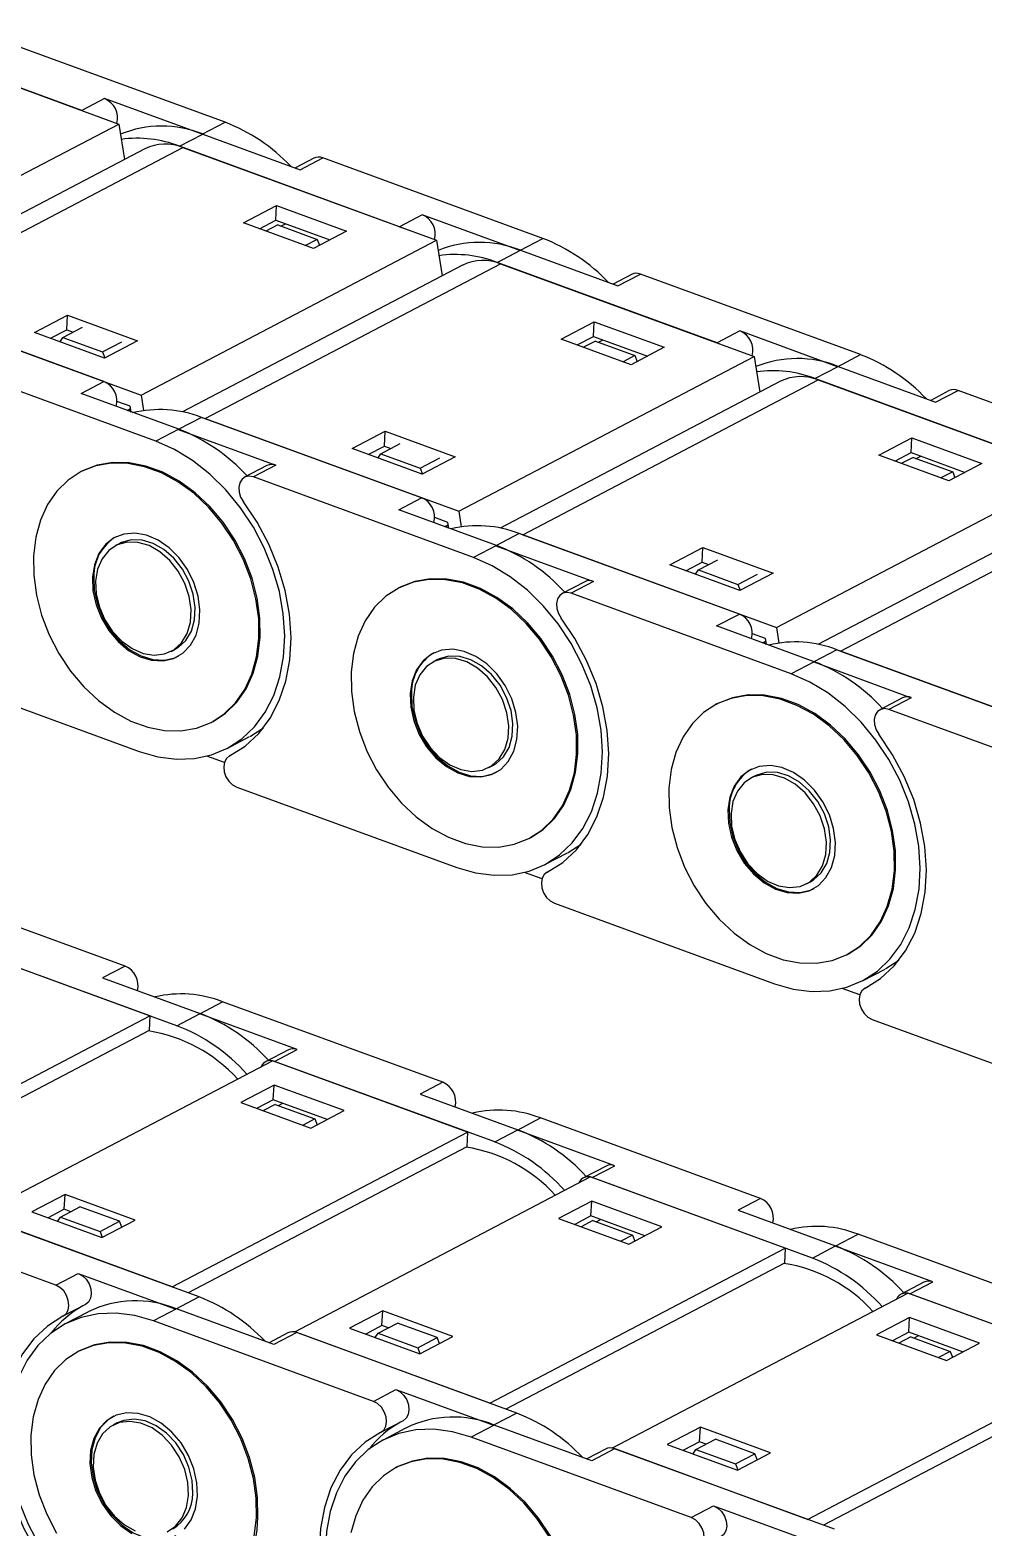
# Model space of a CAD drawing. Header units: millimetres. Extents: x 0 to 279, y 0 to 216.
# Drawn here: x 45.09 to 67.02, y 155.17 to 189.62 of the extents above; entities that cross this region are included whole.
import ezdxf

# ---------------------------------------------------------------- set-up
doc = ezdxf.new("R2010")
doc.units = ezdxf.units.MM

msp = doc.modelspace()

# ---------------------------------------------------------------- linework, layer by layer
at = {"color": 7, "linetype": 'Continuous', "lineweight": 25}
for p, q in [((46.283, 187.769), (41.218, 189.622)), ((41.297, 189.59), (47.131, 187.456)), ((49.58, 187.498), (44.515, 189.351)), ((46.806, 188.043), (46.283, 187.769)), ((46.283, 187.769), (46.322, 187.752)), ((49.052, 187.221), (46.806, 188.043)), ((40.334, 183.893), (47.131, 187.456)), ((47.131, 187.456), (47.263, 186.638)), ((49.052, 187.221), (49.58, 187.498)), ((48.529, 186.947), (49.064, 187.227)), ((49.064, 187.227), (51.31, 186.406)), ((47.736, 186.886), (41.289, 183.506)), ((41.811, 183.352), (48.608, 186.916)), ((53.595, 185.094), (48.529, 186.947)), ((48.608, 186.916), (54.443, 184.782)), ((51.621, 186.669), (51.197, 186.447)), ((51.31, 186.406), (51.826, 186.676)), ((56.892, 184.824), (51.826, 186.676)), ((50.001, 185.182), (50.763, 185.582)), ((50.745, 185.243), (50.763, 185.582)), ((50.763, 185.582), (52.376, 184.992)), ((54.117, 185.368), (53.595, 185.094)), ((56.363, 184.547), (54.117, 185.368)), ((51.613, 184.593), (50.001, 185.182)), ((50.372, 185.047), (50.745, 185.243)), ((50.791, 185.135), (50.52, 184.993)), ((50.745, 185.243), (51.987, 184.788)), ((50.791, 185.135), (51.701, 184.802)), ((50.865, 185.108), (50.967, 185.161)), ((53.595, 185.094), (53.633, 185.078)), ((47.645, 181.218), (54.443, 184.782)), ((51.701, 184.802), (51.43, 184.66)), ((52.376, 184.992), (51.613, 184.593)), ((51.701, 184.802), (51.752, 184.665)), ((54.443, 184.782), (54.574, 183.963)), ((56.363, 184.547), (56.892, 184.824)), ((55.841, 184.273), (56.375, 184.553)), ((56.375, 184.553), (58.621, 183.731)), ((55.047, 184.212), (48.6, 180.831)), ((49.122, 180.678), (55.92, 184.241)), ((60.906, 182.42), (55.841, 184.273)), ((55.92, 184.241), (61.754, 182.107)), ((58.932, 183.995), (58.508, 183.773)), ((58.621, 183.731), (59.138, 184.002)), ((64.203, 182.149), (59.138, 184.002)), ((46.792, 181.528), (41.726, 183.381)), ((41.811, 183.352), (47.645, 181.218)), ((45.191, 182.661), (45.954, 183.061)), ((45.936, 182.721), (45.954, 183.061)), ((45.954, 183.061), (47.566, 182.471)), ((46.804, 182.071), (45.191, 182.661)), ((45.562, 182.525), (45.936, 182.721)), ((45.849, 182.544), (46.297, 182.779)), ((45.936, 182.721), (46.084, 182.667)), ((57.312, 182.508), (58.075, 182.908)), ((58.056, 182.568), (58.075, 182.908)), ((58.075, 182.908), (59.687, 182.318)), ((61.428, 182.694), (60.906, 182.42)), ((63.674, 181.872), (61.428, 182.694)), ((45.783, 182.445), (45.849, 182.544)), ((45.849, 182.544), (46.759, 182.211)), ((46.759, 182.211), (47.207, 182.446)), ((47.566, 182.471), (46.804, 182.071)), ((58.924, 181.918), (57.312, 182.508)), ((57.683, 182.372), (58.056, 182.568)), ((58.102, 182.46), (57.831, 182.318)), ((58.056, 182.568), (59.298, 182.114)), ((58.102, 182.46), (59.012, 182.128)), ((58.176, 182.433), (58.278, 182.487)), ((59.687, 182.318), (58.924, 181.918)), ((60.906, 182.42), (60.944, 182.403)), ((47.987, 180.155), (42.922, 182.008)), ((46.759, 182.211), (46.81, 182.075)), ((54.957, 178.544), (61.754, 182.107)), ((59.012, 182.128), (58.741, 181.985)), ((59.012, 182.128), (59.063, 181.991)), ((61.754, 182.107), (61.885, 181.289)), ((63.674, 181.872), (64.203, 182.149)), ((56.434, 178.003), (63.231, 181.567)), ((63.152, 181.598), (63.686, 181.878)), ((68.217, 179.745), (63.152, 181.598)), ((63.231, 181.567), (69.065, 179.433)), ((63.686, 181.878), (65.932, 181.057)), ((46.269, 181.254), (46.792, 181.528)), ((48.515, 180.432), (46.269, 181.254)), ((62.359, 181.537), (55.911, 178.157)), ((66.244, 181.321), (65.819, 181.098)), ((65.932, 181.057), (66.449, 181.327)), ((71.514, 179.475), (66.449, 181.327)), ((47.395, 180.964), (47.092, 181.074)), ((47.326, 180.867), (47.404, 180.908)), ((47.35, 180.88), (47.416, 180.831)), ((47.415, 180.835), (47.395, 180.964)), ((47.645, 181.218), (47.703, 180.862)), ((49.038, 180.706), (48.503, 180.426)), ((54.103, 178.853), (49.038, 180.706)), ((49.043, 180.704), (49.122, 180.678)), ((49.122, 180.678), (54.957, 178.544)), ((48.515, 180.432), (47.987, 180.155)), ((48.503, 180.426), (50.749, 179.604)), ((52.503, 179.986), (53.265, 180.386)), ((53.247, 180.047), (53.265, 180.386)), ((53.265, 180.386), (54.877, 179.796)), ((64.623, 179.833), (65.386, 180.233)), ((65.368, 179.894), (65.386, 180.233)), ((65.386, 180.233), (66.998, 179.643)), ((54.115, 179.397), (52.503, 179.986)), ((52.873, 179.851), (53.247, 180.047)), ((53.094, 179.77), (53.161, 179.87)), ((53.161, 179.87), (53.608, 180.104)), ((53.161, 179.87), (54.071, 179.537)), ((53.247, 180.047), (53.395, 179.992)), ((64.994, 179.698), (65.368, 179.894)), ((65.368, 179.894), (66.609, 179.439)), ((50.544, 179.597), (50.028, 179.327)), ((50.749, 179.604), (50.233, 179.334)), ((54.071, 179.537), (54.518, 179.771)), ((54.071, 179.537), (54.121, 179.4)), ((54.877, 179.796), (54.115, 179.397)), ((66.236, 179.244), (64.623, 179.833)), ((65.414, 179.786), (65.142, 179.644)), ((65.414, 179.786), (66.324, 179.453)), ((65.487, 179.759), (65.589, 179.812)), ((66.998, 179.643), (66.236, 179.244)), ((46.285, 179.466), (46.255, 179.451)), ((55.298, 177.481), (50.233, 179.334)), ((62.268, 175.869), (69.065, 179.433)), ((66.324, 179.453), (66.052, 179.311)), ((66.324, 179.453), (66.374, 179.316)), ((53.58, 178.579), (54.103, 178.853)), ((69.67, 178.863), (63.222, 175.482)), ((63.745, 175.329), (70.542, 178.892)), ((55.826, 177.758), (53.58, 178.579)), ((54.957, 178.544), (55.014, 178.187)), ((54.706, 178.289), (54.403, 178.4)), ((54.637, 178.193), (54.715, 178.233)), ((54.661, 178.205), (54.718, 178.163)), ((54.727, 178.16), (54.706, 178.289)), ((47.156, 177.806), (47.06, 177.755)), ((56.349, 178.032), (55.814, 177.751)), ((61.414, 176.179), (56.349, 178.032)), ((56.354, 178.03), (56.434, 178.003)), ((56.434, 178.003), (62.268, 175.869)), ((55.826, 177.758), (55.298, 177.481)), ((55.814, 177.751), (58.061, 176.93)), ((59.814, 177.312), (60.576, 177.712)), ((60.558, 177.372), (60.576, 177.712)), ((60.576, 177.712), (62.189, 177.122)), ((61.426, 176.722), (59.814, 177.312)), ((60.185, 177.176), (60.558, 177.372)), ((60.406, 177.096), (60.472, 177.195)), ((60.472, 177.195), (60.919, 177.43)), ((60.472, 177.195), (61.382, 176.862)), ((60.558, 177.372), (60.706, 177.318)), ((61.382, 176.862), (61.829, 177.097)), ((62.189, 177.122), (61.426, 176.722)), ((53.596, 176.792), (53.566, 176.776)), ((57.855, 176.923), (57.339, 176.652)), ((58.061, 176.93), (57.544, 176.659)), ((61.382, 176.862), (61.433, 176.726)), ((62.609, 174.806), (57.544, 176.659)), ((60.892, 175.905), (61.414, 176.179)), ((63.138, 175.083), (60.892, 175.905)), ((62.017, 175.615), (61.714, 175.725)), ((62.268, 175.869), (62.325, 175.513)), ((48.337, 175.32), (48.433, 175.37)), ((61.949, 175.518), (62.026, 175.559)), ((61.973, 175.531), (62.029, 175.489)), ((62.038, 175.486), (62.017, 175.615)), ((54.467, 175.131), (54.371, 175.081)), ((63.138, 175.083), (62.609, 174.806)), ((63.66, 175.357), (63.126, 175.077)), ((63.126, 175.077), (65.372, 174.255)), ((68.725, 173.504), (63.66, 175.357)), ((63.666, 175.355), (63.745, 175.329)), ((63.745, 175.329), (69.579, 173.195)), ((42.536, 174.873), (47.602, 173.02)), ((60.908, 174.117), (60.878, 174.102)), ((65.167, 174.248), (64.65, 173.978)), ((65.372, 174.255), (64.855, 173.985)), ((49.273, 173.694), (49.303, 173.709)), ((69.921, 172.132), (64.855, 173.985)), ((49.628, 173.089), (50.145, 173.36)), ((49.563, 172.763), (49.16, 172.91)), ((49.739, 172.945), (49.684, 172.916)), ((55.648, 172.645), (55.744, 172.696)), ((61.778, 172.457), (61.682, 172.406)), ((49.848, 172.199), (54.913, 170.346)), ((56.585, 171.019), (56.615, 171.035)), ((56.94, 170.415), (57.456, 170.686)), ((56.874, 170.088), (56.471, 170.236)), ((57.051, 170.27), (56.995, 170.241)), ((47.277, 168.079), (42.212, 169.932)), ((62.959, 169.971), (63.055, 170.021)), ((57.159, 169.524), (62.224, 167.671)), ((47.847, 166.933), (43.356, 168.575)), ((48.473, 166.707), (43.407, 168.559)), ((63.896, 168.345), (63.926, 168.36)), ((47.277, 168.079), (46.761, 167.808)), ((46.761, 167.808), (49.007, 166.987)), ((64.251, 167.74), (64.767, 168.011)), ((64.185, 167.414), (63.782, 167.561)), ((64.362, 167.596), (64.307, 167.567)), ((48.995, 166.98), (49.523, 167.257)), ((54.589, 165.405), (49.523, 167.257)), ((41.05, 163.369), (47.847, 166.933)), ((47.847, 166.933), (47.829, 166.593)), ((48.473, 166.707), (49.007, 166.987)), ((51.241, 166.159), (48.995, 166.98)), ((64.47, 166.85), (69.535, 164.997)), ((47.829, 166.593), (41.418, 163.232)), ((51.036, 166.152), (50.513, 165.878)), ((50.719, 165.885), (51.241, 166.159)), ((43.87, 162.338), (50.668, 165.901)), ((55.158, 164.258), (50.668, 165.901)), ((55.784, 164.032), (50.719, 165.885)), ((54.589, 165.405), (54.072, 165.134)), ((50.707, 165.342), (49.944, 164.942)), ((50.688, 165.002), (50.707, 165.342)), ((52.319, 164.752), (50.707, 165.342)), ((54.072, 165.134), (56.318, 164.312)), ((49.944, 164.942), (51.556, 164.352)), ((50.688, 165.002), (50.315, 164.806)), ((50.734, 164.894), (50.463, 164.752)), ((51.93, 164.548), (50.688, 165.002)), ((50.734, 164.894), (51.644, 164.561)), ((50.808, 164.867), (50.91, 164.921)), ((51.556, 164.352), (52.319, 164.752)), ((51.644, 164.561), (51.373, 164.419)), ((51.644, 164.561), (51.695, 164.425)), ((56.306, 164.306), (56.835, 164.583)), ((61.9, 162.73), (56.835, 164.583)), ((48.361, 160.695), (55.158, 164.258)), ((55.158, 164.258), (55.14, 163.919)), ((55.784, 164.032), (56.318, 164.312)), ((58.552, 163.484), (56.306, 164.306)), ((55.14, 163.919), (48.729, 160.558)), ((58.347, 163.477), (57.825, 163.204)), ((58.03, 163.211), (58.552, 163.484)), ((51.182, 159.663), (57.979, 163.227)), ((62.47, 161.584), (57.979, 163.227)), ((63.095, 161.358), (58.03, 163.211)), ((45.897, 162.82), (45.134, 162.42)), ((45.879, 162.481), (45.897, 162.82)), ((47.509, 162.23), (45.897, 162.82)), ((58.018, 162.667), (57.255, 162.267)), ((58, 162.328), (58.018, 162.667)), ((59.63, 162.077), (58.018, 162.667)), ((61.9, 162.73), (61.384, 162.459)), ((45.684, 160.736), (40.619, 162.589)), ((48.361, 160.695), (43.87, 162.338)), ((48.981, 160.466), (43.916, 162.318)), ((45.134, 162.42), (46.747, 161.831)), ((45.879, 162.481), (45.505, 162.285)), ((45.726, 162.204), (45.793, 162.304)), ((45.793, 162.304), (46.24, 162.538)), ((45.793, 162.304), (46.702, 161.971)), ((46.027, 162.426), (45.879, 162.481)), ((47.15, 162.205), (46.24, 162.538)), ((58, 162.328), (57.626, 162.132)), ((59.241, 161.873), (58, 162.328)), ((61.384, 162.459), (63.63, 161.638)), ((46.702, 161.971), (47.15, 162.205)), ((46.702, 161.971), (46.753, 161.834)), ((46.747, 161.831), (47.509, 162.23)), ((47.201, 162.069), (47.15, 162.205)), ((57.255, 162.267), (58.868, 161.678)), ((58.046, 162.22), (57.774, 162.078)), ((58.046, 162.22), (58.955, 161.887)), ((58.119, 162.193), (58.221, 162.246)), ((58.868, 161.678), (59.63, 162.077)), ((55.672, 158.02), (62.47, 161.584)), ((58.955, 161.887), (58.684, 161.745)), ((58.955, 161.887), (59.006, 161.75)), ((62.47, 161.584), (62.451, 161.244)), ((63.095, 161.358), (63.63, 161.638)), ((63.618, 161.631), (64.146, 161.908)), ((65.864, 160.81), (63.618, 161.631)), ((69.211, 160.056), (64.146, 161.908)), ((62.451, 161.244), (56.04, 157.883)), ((45.684, 160.736), (46.2, 161.007)), ((46.2, 161.007), (48.446, 160.185)), ((48.361, 160.695), (48.361, 160.692)), ((58.493, 156.989), (65.29, 160.552)), ((65.658, 160.803), (65.136, 160.529)), ((69.781, 158.909), (65.29, 160.552)), ((65.341, 160.536), (65.864, 160.81)), ((46.364, 160.29), (45.847, 160.019)), ((48.981, 160.466), (48.446, 160.185)), ((70.406, 158.683), (65.341, 160.536)), ((46.42, 160.116), (45.903, 159.846)), ((48.458, 160.192), (47.93, 159.915)), ((52.995, 158.062), (47.93, 159.915)), ((50.704, 159.37), (48.458, 160.192)), ((53.208, 160.146), (52.446, 159.746)), ((53.104, 159.629), (53.551, 159.864)), ((53.19, 159.806), (53.208, 160.146)), ((54.821, 159.556), (53.208, 160.146)), ((54.461, 159.531), (53.551, 159.864)), ((65.329, 159.993), (64.567, 159.593)), ((65.311, 159.653), (65.329, 159.993)), ((66.941, 159.403), (65.329, 159.993)), ((51.022, 159.637), (50.591, 159.411)), ((51.227, 159.644), (50.704, 159.37)), ((51.182, 159.663), (51.18, 159.657)), ((55.672, 158.02), (51.182, 159.663)), ((56.292, 157.791), (51.227, 159.644)), ((52.446, 159.746), (54.058, 159.156)), ((53.19, 159.806), (52.816, 159.61)), ((53.037, 159.529), (53.104, 159.629)), ((53.104, 159.629), (54.014, 159.296)), ((53.338, 159.752), (53.19, 159.806)), ((54.014, 159.296), (54.461, 159.531)), ((54.058, 159.156), (54.821, 159.556)), ((54.512, 159.394), (54.461, 159.531)), ((64.567, 159.593), (66.179, 159.003)), ((65.311, 159.653), (64.937, 159.457)), ((65.357, 159.545), (65.085, 159.403)), ((66.552, 159.199), (65.311, 159.653)), ((65.357, 159.545), (66.267, 159.212)), ((65.431, 159.518), (65.533, 159.572)), ((46.228, 159.226), (46.198, 159.21)), ((54.014, 159.296), (54.065, 159.16)), ((66.267, 159.212), (65.995, 159.07)), ((66.179, 159.003), (66.941, 159.403)), ((66.267, 159.212), (66.318, 159.076)), ((62.984, 155.346), (69.781, 158.909)), ((69.763, 158.57), (63.351, 155.209)), ((52.995, 158.062), (53.512, 158.333)), ((53.512, 158.333), (55.758, 157.511)), ((55.672, 158.02), (55.672, 158.018)), ((47.099, 157.565), (47.003, 157.515)), ((53.675, 157.616), (53.159, 157.345)), ((55.77, 157.517), (55.241, 157.24)), ((56.292, 157.791), (55.758, 157.511)), ((58.016, 156.696), (55.77, 157.517)), ((60.52, 157.471), (59.757, 157.071)), ((60.501, 157.132), (60.52, 157.471)), ((62.132, 156.881), (60.52, 157.471)), ((53.731, 157.442), (53.215, 157.171)), ((60.306, 155.387), (55.241, 157.24)), ((60.501, 157.132), (60.128, 156.936)), ((60.415, 156.955), (60.862, 157.189)), ((60.649, 157.077), (60.501, 157.132)), ((61.772, 156.856), (60.862, 157.189)), ((58.333, 156.962), (57.903, 156.737)), ((58.538, 156.969), (58.016, 156.696)), ((58.493, 156.989), (58.491, 156.983)), ((62.984, 155.346), (58.493, 156.989)), ((63.603, 155.117), (58.538, 156.969)), ((59.757, 157.071), (61.369, 156.482)), ((60.349, 156.855), (60.415, 156.955)), ((60.415, 156.955), (61.325, 156.622)), ((61.325, 156.622), (61.772, 156.856)), ((61.369, 156.482), (62.132, 156.881)), ((61.823, 156.72), (61.772, 156.856)), ((53.54, 156.551), (53.51, 156.535)), ((61.325, 156.622), (61.376, 156.485)), ((60.306, 155.387), (60.823, 155.658)), ((60.823, 155.658), (63.069, 154.836)), ((62.984, 155.346), (62.984, 155.343))]:
    msp.add_line(p, q, dxfattribs=at)
at = {"color": 7, "linetype": 'Continuous', "lineweight": 25, "flags": 128}
for points in [[(47.602, 173.02), (48.033, 172.897), (48.459, 172.842), (48.874, 172.856), (49.268, 172.941), (49.635, 173.093), (49.967, 173.31), (50.259, 173.588), (50.505, 173.923), (50.7, 174.307), (50.842, 174.733), (50.927, 175.194), (50.953, 175.681), (50.92, 176.185), (50.829, 176.696), (50.682, 177.205), (50.481, 177.703), (50.23, 178.18), (49.933, 178.627), (49.597, 179.037), (49.227, 179.4), (48.83, 179.712), (48.414, 179.965), (47.987, 180.155)], [(45.17, 177.521), (45.176, 177.073), (45.239, 176.614), (45.358, 176.154), (45.532, 175.703), (45.755, 175.271), (46.023, 174.869), (46.33, 174.505), (46.669, 174.187), (47.033, 173.922), (47.412, 173.716), (47.8, 173.574), (48.187, 173.499), (48.564, 173.493), (48.924, 173.556), (49.258, 173.686), (49.558, 173.88), (49.818, 174.135), (50.033, 174.444), (50.196, 174.8), (50.306, 175.196), (50.358, 175.623), (50.353, 176.071), (50.29, 176.531), (50.17, 176.991), (49.997, 177.442), (49.774, 177.873), (49.505, 178.275), (49.198, 178.64), (48.859, 178.958), (48.496, 179.223), (48.116, 179.428), (47.728, 179.57), (47.341, 179.645), (46.964, 179.651), (46.604, 179.589), (46.271, 179.459), (45.97, 179.264), (45.71, 179.01), (45.496, 178.701), (45.332, 178.344), (45.223, 177.948), (45.17, 177.521)], [(49.303, 173.709), (49.588, 173.896), (49.848, 174.15), (50.063, 174.459), (50.226, 174.816), (50.336, 175.212), (50.388, 175.639), (50.383, 176.087), (50.32, 176.546), (50.2, 177.006), (50.027, 177.457), (49.804, 177.889), (49.535, 178.291), (49.228, 178.655), (48.889, 178.973), (48.526, 179.238), (48.146, 179.444), (47.758, 179.586), (47.371, 179.661), (46.994, 179.667), (46.634, 179.604), (46.301, 179.474), (46.285, 179.466)], [(50.233, 179.334), (50.135, 179.352), (50.044, 179.335), (49.97, 179.283), (49.918, 179.202), (49.895, 179.099), (49.901, 178.984), (49.937, 178.868), (50, 178.762)], [(49.684, 172.916), (50.04, 173.14), (50.353, 173.431), (50.617, 173.782), (50.827, 174.187), (50.978, 174.638), (51.069, 175.127), (51.097, 175.643), (51.061, 176.178), (50.963, 176.72), (50.805, 177.26), (50.588, 177.787), (50.318, 178.291), (50, 178.762)], [(46.527, 177.025), (46.54, 176.713), (46.61, 176.395), (46.734, 176.085), (46.906, 175.798), (47.118, 175.547), (47.36, 175.344), (47.622, 175.199), (47.89, 175.117), (48.152, 175.104), (48.396, 175.16), (48.61, 175.281), (48.785, 175.463), (48.912, 175.696), (48.986, 175.971), (49.002, 176.274), (48.961, 176.59), (48.863, 176.906), (48.714, 177.206), (48.521, 177.477), (48.292, 177.705), (48.039, 177.88), (47.773, 177.994), (47.506, 178.042), (47.251, 178.021), (47.021, 177.932), (46.825, 177.78), (46.673, 177.571), (46.572, 177.315), (46.527, 177.025)], [(46.601, 176.939), (46.615, 176.642), (46.687, 176.339), (46.814, 176.047), (46.989, 175.781), (47.202, 175.556), (47.442, 175.384), (47.695, 175.274), (47.949, 175.233), (48.189, 175.261), (48.403, 175.359), (48.578, 175.52), (48.707, 175.736), (48.78, 175.995), (48.796, 176.283), (48.752, 176.585), (48.652, 176.884), (48.5, 177.165), (48.305, 177.412), (48.077, 177.612), (47.829, 177.754), (47.574, 177.83), (47.325, 177.837), (47.097, 177.773), (46.901, 177.643), (46.748, 177.454), (46.646, 177.215), (46.601, 176.939)], [(48.433, 175.37), (48.499, 175.409), (48.674, 175.57), (48.803, 175.786), (48.877, 176.045), (48.892, 176.333), (48.848, 176.635), (48.748, 176.935), (48.596, 177.216), (48.401, 177.463), (48.173, 177.662), (47.925, 177.804), (47.67, 177.881), (47.421, 177.887), (47.193, 177.824), (47.156, 177.806)], [(54.913, 170.346), (55.344, 170.222), (55.771, 170.167), (56.185, 170.182), (56.579, 170.266), (56.946, 170.418), (57.278, 170.636), (57.57, 170.914), (57.816, 171.248), (58.012, 171.632), (58.153, 172.058), (58.238, 172.519), (58.264, 173.006), (58.232, 173.51), (58.141, 174.021), (57.993, 174.531), (57.792, 175.028), (57.541, 175.505), (57.245, 175.953), (56.908, 176.362), (56.538, 176.726), (56.142, 177.037), (55.726, 177.291), (55.298, 177.481)], [(46.557, 177.04), (46.57, 176.729), (46.64, 176.411), (46.764, 176.101), (46.936, 175.814), (47.148, 175.563), (47.39, 175.36), (47.652, 175.215), (47.92, 175.133), (48.182, 175.12), (48.426, 175.175), (48.514, 175.215)], [(52.481, 174.847), (52.487, 174.398), (52.55, 173.939), (52.67, 173.479), (52.843, 173.028), (53.066, 172.597), (53.334, 172.194), (53.641, 171.83), (53.98, 171.512), (54.344, 171.247), (54.724, 171.042), (55.111, 170.9), (55.498, 170.825), (55.876, 170.819), (56.235, 170.881), (56.569, 171.011), (56.869, 171.206), (57.13, 171.46), (57.344, 171.769), (57.508, 172.126), (57.617, 172.522), (57.67, 172.949), (57.664, 173.397), (57.601, 173.856), (57.481, 174.316), (57.308, 174.767), (57.085, 175.198), (56.817, 175.601), (56.51, 175.965), (56.171, 176.283), (55.807, 176.548), (55.427, 176.754), (55.04, 176.896), (54.653, 176.97), (54.275, 176.977), (53.916, 176.914), (53.582, 176.784), (53.282, 176.59), (53.021, 176.335), (52.807, 176.026), (52.643, 175.67), (52.534, 175.273), (52.481, 174.847)], [(56.615, 171.035), (56.899, 171.221), (57.16, 171.476), (57.374, 171.785), (57.538, 172.141), (57.647, 172.538), (57.7, 172.964), (57.694, 173.413), (57.631, 173.872), (57.511, 174.332), (57.338, 174.783), (57.115, 175.214), (56.847, 175.617), (56.54, 175.981), (56.201, 176.299), (55.837, 176.564), (55.457, 176.769), (55.07, 176.911), (54.683, 176.986), (54.305, 176.992), (53.946, 176.93), (53.612, 176.8), (53.596, 176.792)], [(57.544, 176.659), (57.446, 176.678), (57.356, 176.66), (57.281, 176.608), (57.23, 176.527), (57.206, 176.424), (57.213, 176.309), (57.249, 176.193), (57.311, 176.087)], [(56.995, 170.241), (57.351, 170.466), (57.664, 170.757), (57.928, 171.108), (58.138, 171.513), (58.289, 171.964), (58.38, 172.452), (58.408, 172.969), (58.373, 173.503), (58.275, 174.045), (58.116, 174.585), (57.899, 175.112), (57.629, 175.616), (57.311, 176.087)], [(53.838, 174.35), (53.851, 174.039), (53.921, 173.721), (54.045, 173.411), (54.217, 173.124), (54.429, 172.873), (54.672, 172.67), (54.933, 172.524), (55.201, 172.443), (55.463, 172.43), (55.707, 172.485), (55.922, 172.606), (56.097, 172.788), (56.224, 173.022), (56.297, 173.296), (56.314, 173.599), (56.272, 173.916), (56.175, 174.232), (56.026, 174.532), (55.832, 174.802), (55.604, 175.031), (55.35, 175.206), (55.084, 175.32), (54.817, 175.368), (54.563, 175.346), (54.332, 175.258), (54.136, 175.105), (53.984, 174.896), (53.883, 174.641), (53.838, 174.35)], [(53.912, 174.264), (53.926, 173.967), (53.999, 173.664), (54.126, 173.372), (54.3, 173.107), (54.513, 172.882), (54.753, 172.71), (55.006, 172.6), (55.26, 172.558), (55.5, 172.587), (55.714, 172.684), (55.89, 172.845), (56.018, 173.061), (56.092, 173.32), (56.107, 173.608), (56.064, 173.91), (55.963, 174.21), (55.811, 174.491), (55.616, 174.738), (55.388, 174.938), (55.14, 175.079), (54.885, 175.156), (54.636, 175.162), (54.408, 175.099), (54.212, 174.969), (54.059, 174.779), (53.957, 174.54), (53.912, 174.264)], [(55.744, 172.696), (55.81, 172.735), (55.986, 172.896), (56.114, 173.111), (56.188, 173.37), (56.203, 173.659), (56.16, 173.961), (56.059, 174.26), (55.907, 174.541), (55.712, 174.788), (55.484, 174.988), (55.236, 175.13), (54.981, 175.206), (54.732, 175.213), (54.504, 175.149), (54.467, 175.131)], [(62.224, 167.671), (62.655, 167.548), (63.082, 167.493), (63.496, 167.507), (63.89, 167.592), (64.257, 167.744), (64.59, 167.961), (64.881, 168.239), (65.127, 168.574), (65.323, 168.958), (65.464, 169.384), (65.549, 169.845), (65.575, 170.332), (65.543, 170.836), (65.452, 171.347), (65.305, 171.856), (65.104, 172.354), (64.852, 172.831), (64.556, 173.278), (64.219, 173.688), (63.849, 174.051), (63.453, 174.363), (63.037, 174.616), (62.609, 174.806)], [(53.868, 174.366), (53.881, 174.054), (53.951, 173.736), (54.075, 173.427), (54.247, 173.139), (54.459, 172.889), (54.702, 172.686), (54.963, 172.54), (55.231, 172.459), (55.493, 172.445), (55.737, 172.501), (55.825, 172.541)], [(59.793, 172.172), (59.798, 171.724), (59.861, 171.265), (59.981, 170.805), (60.154, 170.354), (60.377, 169.922), (60.646, 169.52), (60.953, 169.156), (61.292, 168.838), (61.655, 168.573), (62.035, 168.367), (62.423, 168.225), (62.81, 168.15), (63.187, 168.144), (63.547, 168.207), (63.88, 168.337), (64.181, 168.531), (64.441, 168.786), (64.655, 169.095), (64.819, 169.451), (64.928, 169.847), (64.981, 170.274), (64.975, 170.722), (64.912, 171.182), (64.793, 171.642), (64.619, 172.093), (64.396, 172.524), (64.128, 172.926), (63.821, 173.291), (63.482, 173.609), (63.118, 173.874), (62.739, 174.079), (62.351, 174.221), (61.964, 174.296), (61.587, 174.302), (61.227, 174.24), (60.893, 174.11), (60.593, 173.915), (60.333, 173.661), (60.118, 173.352), (59.955, 172.995), (59.845, 172.599), (59.793, 172.172)], [(63.926, 168.36), (64.211, 168.547), (64.471, 168.801), (64.685, 169.11), (64.849, 169.467), (64.958, 169.863), (65.011, 170.29), (65.005, 170.738), (64.942, 171.197), (64.823, 171.657), (64.649, 172.108), (64.426, 172.54), (64.158, 172.942), (63.851, 173.306), (63.512, 173.625), (63.148, 173.889), (62.769, 174.095), (62.381, 174.237), (61.994, 174.312), (61.617, 174.318), (61.257, 174.255), (60.923, 174.125), (60.908, 174.117)], [(64.855, 173.985), (64.757, 174.003), (64.667, 173.986), (64.592, 173.934), (64.541, 173.853), (64.517, 173.75), (64.524, 173.635), (64.56, 173.519), (64.622, 173.413)], [(50.157, 173.366), (50.163, 173.37), (50.462, 173.561)], [(64.307, 167.567), (64.663, 167.791), (64.976, 168.082), (65.239, 168.433), (65.449, 168.838), (65.601, 169.289), (65.691, 169.778), (65.719, 170.294), (65.684, 170.829), (65.586, 171.371), (65.427, 171.911), (65.211, 172.438), (64.941, 172.942), (64.622, 173.413)], [(49.684, 172.916), (49.613, 172.859), (49.566, 172.773), (49.548, 172.667), (49.559, 172.552), (49.6, 172.437), (49.666, 172.333), (49.752, 172.251), (49.848, 172.199)], [(61.15, 171.676), (61.162, 171.364), (61.232, 171.046), (61.356, 170.736), (61.528, 170.449), (61.74, 170.198), (61.983, 169.995), (62.244, 169.85), (62.512, 169.769), (62.774, 169.755), (63.018, 169.811), (63.233, 169.932), (63.408, 170.114), (63.535, 170.347), (63.609, 170.622), (63.625, 170.925), (63.583, 171.241), (63.486, 171.557), (63.337, 171.857), (63.144, 172.128), (62.915, 172.356), (62.661, 172.531), (62.395, 172.645), (62.129, 172.693), (61.874, 172.672), (61.643, 172.583), (61.448, 172.431), (61.296, 172.222), (61.195, 171.966), (61.15, 171.676)], [(61.223, 171.59), (61.237, 171.293), (61.31, 170.99), (61.437, 170.698), (61.612, 170.432), (61.824, 170.207), (62.064, 170.035), (62.318, 169.925), (62.571, 169.884), (62.811, 169.912), (63.025, 170.01), (63.201, 170.171), (63.329, 170.387), (63.403, 170.646), (63.419, 170.934), (63.375, 171.236), (63.274, 171.535), (63.123, 171.816), (62.928, 172.063), (62.7, 172.263), (62.451, 172.405), (62.196, 172.481), (61.948, 172.488), (61.719, 172.424), (61.523, 172.294), (61.37, 172.105), (61.268, 171.866), (61.223, 171.59)], [(63.055, 170.021), (63.121, 170.06), (63.297, 170.221), (63.425, 170.437), (63.499, 170.696), (63.515, 170.984), (63.471, 171.286), (63.371, 171.586), (63.219, 171.867), (63.024, 172.114), (62.796, 172.313), (62.548, 172.455), (62.292, 172.532), (62.044, 172.538), (61.815, 172.475), (61.778, 172.457)], [(61.18, 171.691), (61.192, 171.38), (61.262, 171.062), (61.386, 170.752), (61.558, 170.465), (61.771, 170.214), (62.013, 170.011), (62.274, 169.866), (62.542, 169.784), (62.805, 169.771), (63.049, 169.826), (63.136, 169.866)], [(57.468, 170.692), (57.474, 170.695), (57.773, 170.886)], [(56.995, 170.241), (56.924, 170.184), (56.877, 170.099), (56.859, 169.993), (56.871, 169.877), (56.911, 169.762), (56.978, 169.659), (57.063, 169.577), (57.159, 169.524)], [(64.779, 168.018), (64.785, 168.021), (65.084, 168.212)], [(64.307, 167.567), (64.236, 167.51), (64.189, 167.424), (64.17, 167.318), (64.182, 167.203), (64.223, 167.088), (64.289, 166.984), (64.374, 166.902), (64.47, 166.85)], [(46.2, 161.007), (46.296, 160.954), (46.382, 160.873), (46.448, 160.769), (46.489, 160.654), (46.5, 160.538), (46.482, 160.433), (46.435, 160.347), (46.364, 160.29)], [(45.847, 160.019), (45.919, 160.077), (45.966, 160.162), (45.984, 160.268), (45.972, 160.384), (45.931, 160.499), (45.865, 160.602), (45.78, 160.684), (45.684, 160.736)], [(45.847, 160.019), (45.492, 159.795), (45.179, 159.504), (44.915, 159.153), (44.705, 158.748), (44.553, 158.297), (44.463, 157.808), (44.435, 157.292), (44.47, 156.758), (44.568, 156.215), (44.727, 155.675), (44.944, 155.149), (45.214, 154.645), (45.532, 154.173)], [(47.93, 159.915), (47.499, 160.038), (47.072, 160.094), (46.658, 160.079), (46.264, 159.995), (45.897, 159.842), (45.565, 159.625), (45.273, 159.347), (45.027, 159.013), (44.831, 158.629), (44.69, 158.202), (44.605, 157.741), (44.579, 157.254), (44.611, 156.751), (44.702, 156.239), (44.849, 155.73), (45.051, 155.232), (45.302, 154.755), (45.598, 154.308), (45.935, 153.898), (46.305, 153.535), (46.701, 153.223), (47.117, 152.97), (47.545, 152.78)], [(50.301, 155.383), (50.296, 155.831), (50.233, 156.29), (50.113, 156.75), (49.94, 157.201), (49.717, 157.632), (49.449, 158.035), (49.142, 158.399), (48.803, 158.717), (48.439, 158.982), (48.059, 159.188), (47.672, 159.329), (47.285, 159.404), (46.907, 159.411), (46.548, 159.348), (46.214, 159.218), (45.914, 159.024), (45.653, 158.769), (45.439, 158.46), (45.275, 158.103), (45.166, 157.707), (45.113, 157.28), (45.119, 156.832), (45.182, 156.373), (45.301, 155.913), (45.475, 155.462), (45.698, 155.031)], [(50.331, 155.398), (50.326, 155.846), (50.263, 156.306), (50.143, 156.766), (49.97, 157.217), (49.747, 157.648), (49.479, 158.05), (49.172, 158.415), (48.833, 158.733), (48.469, 158.998), (48.089, 159.203), (47.702, 159.345), (47.315, 159.42), (46.937, 159.426), (46.578, 159.364), (46.244, 159.234), (46.228, 159.226)], [(53.512, 158.333), (53.608, 158.28), (53.693, 158.198), (53.759, 158.095), (53.8, 157.98), (53.812, 157.864), (53.793, 157.758), (53.746, 157.673), (53.675, 157.616)], [(48.945, 155.879), (48.932, 156.19), (48.862, 156.509), (48.738, 156.818), (48.566, 157.105), (48.354, 157.356), (48.111, 157.559), (47.85, 157.705), (47.582, 157.786), (47.32, 157.799), (47.076, 157.744), (46.861, 157.623), (46.686, 157.441), (46.559, 157.207), (46.486, 156.933), (46.469, 156.63), (46.511, 156.313), (46.608, 155.998), (46.757, 155.697), (46.951, 155.427), (47.179, 155.199), (47.433, 155.023)], [(53.159, 157.345), (53.23, 157.402), (53.277, 157.488), (53.295, 157.593), (53.284, 157.709), (53.243, 157.824), (53.177, 157.927), (53.091, 158.009), (52.995, 158.062)], [(47.018, 157.72), (46.891, 157.639), (46.716, 157.457), (46.589, 157.223), (46.516, 156.949), (46.499, 156.646), (46.541, 156.329), (46.638, 156.013), (46.787, 155.713), (46.981, 155.443), (47.209, 155.214), (47.463, 155.039), (47.729, 154.925), (47.996, 154.877), (48.25, 154.898), (48.457, 154.974)], [(48.739, 155.895), (48.725, 156.193), (48.652, 156.495), (48.525, 156.788), (48.35, 157.053), (48.138, 157.278), (47.898, 157.45), (47.644, 157.56), (47.391, 157.602), (47.151, 157.573), (46.937, 157.476), (46.761, 157.315), (46.633, 157.099), (46.559, 156.84), (46.543, 156.551), (46.587, 156.249), (46.688, 155.95), (46.839, 155.669), (47.035, 155.422), (47.262, 155.222), (47.511, 155.081)], [(48.835, 155.946), (48.821, 156.243), (48.748, 156.546), (48.621, 156.838), (48.447, 157.104), (48.234, 157.329), (47.994, 157.501), (47.741, 157.61), (47.487, 157.652), (47.247, 157.623), (47.099, 157.565)], [(53.159, 157.345), (52.803, 157.12), (52.49, 156.829), (52.226, 156.478), (52.016, 156.073), (51.865, 155.622), (51.774, 155.134), (51.746, 154.618), (51.782, 154.083), (51.88, 153.541), (52.038, 153.001), (52.255, 152.474), (52.525, 151.97), (52.843, 151.499)], [(55.241, 157.24), (54.81, 157.364), (54.383, 157.419), (53.969, 157.404), (53.575, 157.32), (53.208, 157.168), (52.876, 156.951), (52.584, 156.672), (52.338, 156.338), (52.142, 155.954), (52.001, 155.528), (51.916, 155.067), (51.89, 154.58), (51.923, 154.076), (52.013, 153.565), (52.161, 153.056), (52.362, 152.558), (52.613, 152.081), (52.91, 151.633), (53.246, 151.224), (53.616, 150.86), (54.013, 150.549), (54.429, 150.296), (54.856, 150.105)], [(57.028, 154.958), (56.76, 155.36), (56.453, 155.725), (56.114, 156.043), (55.75, 156.307), (55.371, 156.513), (54.983, 156.655), (54.596, 156.73), (54.218, 156.736), (53.859, 156.673), (53.525, 156.544), (53.225, 156.349), (52.965, 156.095), (52.75, 155.786), (52.587, 155.429), (52.477, 155.033)], [(57.643, 152.724), (57.637, 153.172), (57.574, 153.631), (57.455, 154.091), (57.281, 154.542), (57.058, 154.974), (56.79, 155.376), (56.483, 155.74), (56.144, 156.058), (55.78, 156.323), (55.401, 156.529), (55.013, 156.671), (54.626, 156.746), (54.248, 156.752), (53.889, 156.689), (53.555, 156.559), (53.54, 156.551)], [(48.243, 155.061), (48.439, 155.191), (48.592, 155.381), (48.694, 155.62), (48.739, 155.895)], [(48.647, 155.124), (48.798, 155.333), (48.899, 155.589), (48.945, 155.879)], [(50.249, 154.956), (50.301, 155.383)], [(60.47, 154.67), (60.541, 154.728), (60.588, 154.813), (60.607, 154.919), (60.595, 155.035), (60.554, 155.15), (60.488, 155.253), (60.403, 155.335), (60.306, 155.387)], [(60.823, 155.658), (60.919, 155.605), (61.004, 155.524), (61.07, 155.42), (61.111, 155.305), (61.123, 155.189), (61.105, 155.084), (61.057, 154.998), (60.986, 154.941)]]:
    msp.add_lwpolyline(points, dxfattribs=at)
at = {"color": 7, "linetype": 'Continuous', "lineweight": 25}
for centre, radius, start, end in [((46.622, 187.596), 0.483, 345.035, 67.6425), ((48.099, 183.655), 4.118, 43.4214, 68.914), ((48.123, 184.883), 2.526, 68.1434, 112.1963), ((47.563, 184.456), 2.672, 68.7935, 98.0567), ((48.205, 185.923), 1.071, 67.9057, 115.9942), ((51.731, 186.45), 0.246, 67.2477, 116.6523), ((53.933, 184.922), 0.483, 345.035, 67.6425), ((55.435, 182.208), 2.526, 68.1434, 112.1963), ((55.41, 180.981), 4.118, 43.4214, 68.914), ((54.874, 181.781), 2.672, 68.7935, 98.0567), ((55.517, 183.249), 1.071, 67.9057, 115.9942), ((59.043, 183.775), 0.246, 67.2477, 116.6523), ((61.245, 182.247), 0.483, 345.035, 67.6425), ((62.746, 179.534), 2.526, 68.1434, 112.1963), ((62.721, 178.306), 4.118, 43.4214, 68.914), ((62.185, 179.107), 2.672, 68.7935, 98.0567), ((62.828, 180.574), 1.071, 67.9057, 115.9942), ((46.608, 181.081), 0.483, 345.3751, 67.6195), ((66.354, 181.101), 0.246, 67.2477, 116.6523), ((48.083, 178.272), 2.614, 68.5872, 104.0669), ((47.023, 176.57), 4.141, 42.3088, 68.8783), ((50.654, 179.378), 0.246, 67.2477, 116.6523), ((53.919, 178.407), 0.483, 345.3751, 67.6195), ((55.393, 175.592), 2.62, 68.6063, 103.4927), ((47.609, 177.054), 1.052, 120.5405, 180.7579), ((54.334, 173.895), 4.141, 42.3088, 68.8783), ((57.965, 176.703), 0.246, 67.2477, 116.6523), ((61.23, 175.732), 0.483, 345.3751, 67.6195), ((62.705, 172.918), 2.62, 68.6063, 103.4927), ((54.921, 174.38), 1.052, 120.5405, 180.7579), ((61.646, 171.221), 4.141, 42.3088, 68.8783), ((65.277, 174.029), 0.246, 67.2477, 116.6523), ((62.232, 171.705), 1.052, 120.5405, 180.7579), ((47.093, 167.632), 0.484, 346.0523, 67.5743), ((48.567, 164.816), 2.622, 68.6133, 103.2807), ((47.515, 163.124), 4.141, 42.3088, 68.8783), ((47.268, 163.115), 3.515, 42.3111, 81.0145), ((46.974, 162.832), 4.154, 41.6409, 68.8572), ((51.146, 165.932), 0.246, 67.2477, 116.6523), ((50.624, 165.669), 0.235, 66.4091, 155.7789), ((54.404, 164.957), 0.484, 346.0523, 67.5743), ((55.879, 162.142), 2.622, 68.6133, 103.2807), ((54.285, 160.158), 4.154, 41.6409, 68.8572), ((54.826, 160.45), 4.141, 42.3088, 68.8783), ((54.579, 160.441), 3.515, 42.3111, 81.0145), ((58.457, 163.258), 0.246, 67.2477, 116.6523), ((57.936, 162.995), 0.235, 66.4091, 155.7789), ((61.715, 162.283), 0.484, 346.0523, 67.5743), ((63.19, 159.467), 2.622, 68.6133, 103.2807), ((62.137, 157.775), 4.141, 42.3088, 68.8783), ((61.597, 157.483), 4.154, 41.6409, 68.8572), ((61.89, 157.766), 3.515, 42.3111, 81.0145), ((65.247, 160.32), 0.235, 66.4091, 155.7789), ((65.769, 160.583), 0.246, 67.2477, 116.6523), ((47.43, 158.215), 2.333, 118.7249, 142.4312), ((47.522, 157.9), 2.476, 67.7774, 116.1225), ((47.498, 156.62), 4.121, 43.2747, 68.9092), ((51.132, 159.417), 0.246, 67.2477, 116.6523), ((54.741, 155.54), 2.333, 118.7249, 142.4312), ((54.833, 155.225), 2.476, 67.7774, 116.1225), ((54.809, 153.946), 4.121, 43.2747, 68.9092), ((58.443, 156.743), 0.246, 67.2477, 116.6523), ((47.897, 155.936), 0.938, 300.7112, 0.5873), ((48.1, 155.383), 2.232, 300.9164, 0.3821)]:
    msp.add_arc(centre, radius, start, end, dxfattribs=at)

doc.saveas('drawing.dxf')
